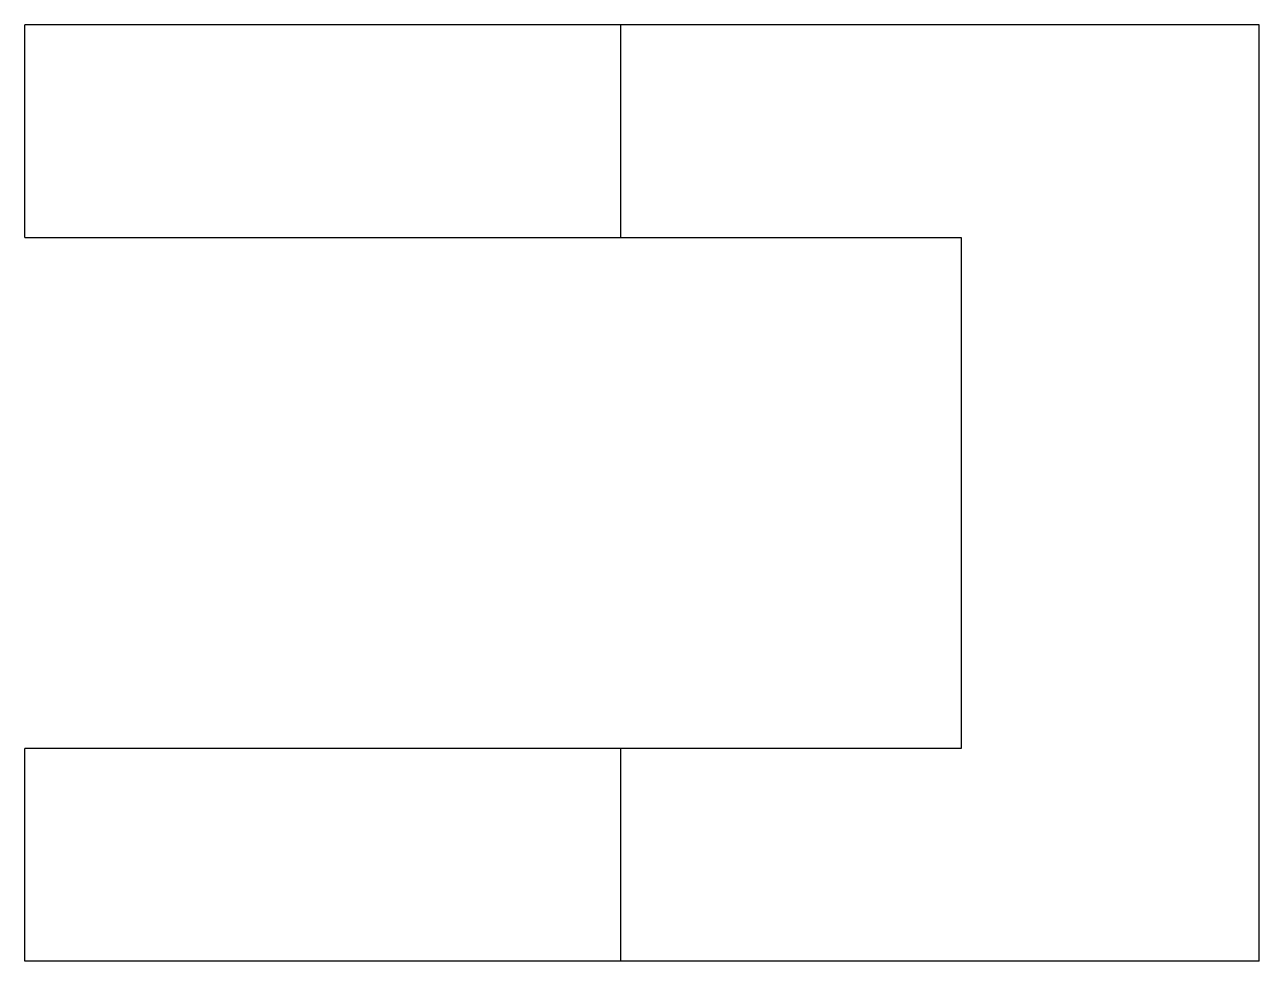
# Model space of a CAD drawing. Header units: metres. Extents: x -2 to 27, y -22 to 0.
import ezdxf

# ---------------------------------------------------------------- set-up
doc = ezdxf.new("R2010")
doc.units = ezdxf.units.M

msp = doc.modelspace()

# ---------------------------------------------------------------- linework, layer by layer
for points in [[(-2, -5), (-2, -4.9), (-2, -4.8), (-2, -4.7), (-2, -4.6), (-2, -4.5), (-2, -4.4), (-2, -4.3), (-2, -4.2), (-2, -4.1), (-2, -4), (-2, -3.9), (-2, -3.8), (-2, -3.7), (-2, -3.6), (-2, -3.5), (-2, -3.4), (-2, -3.3), (-2, -3.2), (-2, -3.1), (-2, -3), (-2, -2.9), (-2, -2.8), (-2, -2.7), (-2, -2.6), (-2, -2.5), (-2, -2.4), (-2, -2.3), (-2, -2.2), (-2, -2.1), (-2, -2), (-2, -1.9), (-2, -1.8), (-2, -1.7), (-2, -1.6), (-2, -1.5), (-2, -1.4), (-2, -1.3), (-2, -1.2), (-2, -1.1), (-2, -1), (-2, -0.9), (-2, -0.8), (-2, -0.7), (-2, -0.6), (-2, -0.5), (-2, -0.4), (-2, -0.3), (-2, -0.2), (-2, -0.1), (-2, 0)], [(12, 0), (11.951, 0), (11.902, 0), (11.853, 0), (11.762, 0), (11.617, 0), (11.472, 0), (11.327, 0), (11.107, 0), (10.873, 0), (10.64, 0), (10.384, 0), (10.074, 0), (9.763, 0), (9.453, 0), (9.099, 0), (8.727, 0), (8.356, 0), (7.978, 0), (7.564, 0), (7.149, 0), (6.735, 0), (6.308, 0), (5.872, 0), (5.436, 0), (5, 0), (4.564, 0), (4.128, 0), (3.692, 0), (3.265, 0), (2.851, 0), (2.436, 0), (2.022, 0), (1.644, 0), (1.273, 0), (0.901, 0), (0.547, 0), (0.237, 0), (-0.074, 0), (-0.384, 0), (-0.64, 0), (-0.873, 0), (-1.107, 0), (-1.327, 0), (-1.472, 0), (-1.617, 0), (-1.762, 0), (-1.853, 0), (-1.902, 0), (-1.951, 0), (-2, 0)], [(12, -5), (12, -4.9), (12, -4.8), (12, -4.7), (12, -4.6), (12, -4.5), (12, -4.4), (12, -4.3), (12, -4.2), (12, -4.1), (12, -4), (12, -3.9), (12, -3.8), (12, -3.7), (12, -3.6), (12, -3.5), (12, -3.4), (12, -3.3), (12, -3.2), (12, -3.1), (12, -3), (12, -2.9), (12, -2.8), (12, -2.7), (12, -2.6), (12, -2.5), (12, -2.4), (12, -2.3), (12, -2.2), (12, -2.1), (12, -2), (12, -1.9), (12, -1.8), (12, -1.7), (12, -1.6), (12, -1.5), (12, -1.4), (12, -1.3), (12, -1.2), (12, -1.1), (12, -1), (12, -0.9), (12, -0.8), (12, -0.7), (12, -0.6), (12, -0.5), (12, -0.4), (12, -0.3), (12, -0.2), (12, -0.1), (12, 0)], [(27, 0), (26.7, 0), (26.4, 0), (26.1, 0), (25.8, 0), (25.5, 0), (25.2, 0), (24.9, 0), (24.6, 0), (24.3, 0), (24, 0), (23.7, 0), (23.4, 0), (23.1, 0), (22.8, 0), (22.5, 0), (22.2, 0), (21.9, 0), (21.6, 0), (21.3, 0), (21, 0), (20.7, 0), (20.4, 0), (20.1, 0), (19.8, 0), (19.5, 0), (19.2, 0), (18.9, 0), (18.6, 0), (18.3, 0), (18, 0), (17.7, 0), (17.4, 0), (17.1, 0), (16.8, 0), (16.5, 0), (16.2, 0), (15.9, 0), (15.6, 0), (15.3, 0), (15, 0), (14.7, 0), (14.4, 0), (14.1, 0), (13.8, 0), (13.5, 0), (13.2, 0), (12.9, 0), (12.6, 0), (12.3, 0), (12, 0)], [(27, -22), (27, -21.56), (27, -21.12), (27, -20.68), (27, -20.24), (27, -19.8), (27, -19.36), (27, -18.92), (27, -18.48), (27, -18.04), (27, -17.6), (27, -17.16), (27, -16.72), (27, -16.28), (27, -15.84), (27, -15.4), (27, -14.96), (27, -14.52), (27, -14.08), (27, -13.64), (27, -13.2), (27, -12.76), (27, -12.32), (27, -11.88), (27, -11.44), (27, -11), (27, -10.56), (27, -10.12), (27, -9.68), (27, -9.24), (27, -8.8), (27, -8.36), (27, -7.92), (27, -7.48), (27, -7.04), (27, -6.6), (27, -6.16), (27, -5.72), (27, -5.28), (27, -4.84), (27, -4.4), (27, -3.96), (27, -3.52), (27, -3.08), (27, -2.64), (27, -2.2), (27, -1.76), (27, -1.32), (27, -0.88), (27, -0.44), (27, 0)], [(-2, -5), (-1.951, -5), (-1.902, -5), (-1.853, -5), (-1.762, -5), (-1.617, -5), (-1.472, -5), (-1.327, -5), (-1.107, -5), (-0.873, -5), (-0.64, -5), (-0.384, -5), (-0.074, -5), (0.237, -5), (0.547, -5), (0.901, -5), (1.273, -5), (1.644, -5), (2.022, -5), (2.436, -5), (2.851, -5), (3.265, -5), (3.692, -5), (4.128, -5), (4.564, -5), (5, -5), (5.436, -5), (5.872, -5), (6.308, -5), (6.735, -5), (7.149, -5), (7.564, -5), (7.978, -5), (8.356, -5), (8.727, -5), (9.099, -5), (9.453, -5), (9.763, -5), (10.074, -5), (10.384, -5), (10.64, -5), (10.873, -5), (11.107, -5), (11.327, -5), (11.472, -5), (11.617, -5), (11.762, -5), (11.853, -5), (11.902, -5), (11.951, -5), (12, -5)], [(12, -5), (12.16, -5), (12.32, -5), (12.48, -5), (12.64, -5), (12.8, -5), (12.96, -5), (13.12, -5), (13.28, -5), (13.44, -5), (13.6, -5), (13.76, -5), (13.92, -5), (14.08, -5), (14.24, -5), (14.4, -5), (14.56, -5), (14.72, -5), (14.88, -5), (15.04, -5), (15.2, -5), (15.36, -5), (15.52, -5), (15.68, -5), (15.84, -5), (16, -5), (16.16, -5), (16.32, -5), (16.48, -5), (16.64, -5), (16.8, -5), (16.96, -5), (17.12, -5), (17.28, -5), (17.44, -5), (17.6, -5), (17.76, -5), (17.92, -5), (18.08, -5), (18.24, -5), (18.4, -5), (18.56, -5), (18.72, -5), (18.88, -5), (19.04, -5), (19.2, -5), (19.36, -5), (19.52, -5), (19.68, -5), (19.84, -5), (20, -5)], [(20, -5), (20, -5.24), (20, -5.48), (20, -5.72), (20, -5.96), (20, -6.2), (20, -6.44), (20, -6.68), (20, -6.92), (20, -7.16), (20, -7.4), (20, -7.64), (20, -7.88), (20, -8.12), (20, -8.36), (20, -8.6), (20, -8.84), (20, -9.08), (20, -9.32), (20, -9.56), (20, -9.8), (20, -10.04), (20, -10.28), (20, -10.52), (20, -10.76), (20, -11), (20, -11.24), (20, -11.48), (20, -11.72), (20, -11.96), (20, -12.2), (20, -12.44), (20, -12.68), (20, -12.92), (20, -13.16), (20, -13.4), (20, -13.64), (20, -13.88), (20, -14.12), (20, -14.36), (20, -14.6), (20, -14.84), (20, -15.08), (20, -15.32), (20, -15.56), (20, -15.8), (20, -16.04), (20, -16.28), (20, -16.52), (20, -16.76), (20, -17)], [(12, -17), (11.951, -17), (11.902, -17), (11.853, -17), (11.762, -17), (11.617, -17), (11.472, -17), (11.327, -17), (11.107, -17), (10.873, -17), (10.64, -17), (10.384, -17), (10.074, -17), (9.763, -17), (9.453, -17), (9.099, -17), (8.727, -17), (8.356, -17), (7.978, -17), (7.564, -17), (7.149, -17), (6.735, -17), (6.308, -17), (5.872, -17), (5.436, -17), (5, -17), (4.564, -17), (4.128, -17), (3.692, -17), (3.265, -17), (2.851, -17), (2.436, -17), (2.022, -17), (1.644, -17), (1.273, -17), (0.901, -17), (0.547, -17), (0.237, -17), (-0.074, -17), (-0.384, -17), (-0.64, -17), (-0.873, -17), (-1.107, -17), (-1.327, -17), (-1.472, -17), (-1.617, -17), (-1.762, -17), (-1.853, -17), (-1.902, -17), (-1.951, -17), (-2, -17)], [(-2, -22), (-2, -21.9), (-2, -21.8), (-2, -21.7), (-2, -21.6), (-2, -21.5), (-2, -21.4), (-2, -21.3), (-2, -21.2), (-2, -21.1), (-2, -21), (-2, -20.9), (-2, -20.8), (-2, -20.7), (-2, -20.6), (-2, -20.5), (-2, -20.4), (-2, -20.3), (-2, -20.2), (-2, -20.1), (-2, -20), (-2, -19.9), (-2, -19.8), (-2, -19.7), (-2, -19.6), (-2, -19.5), (-2, -19.4), (-2, -19.3), (-2, -19.2), (-2, -19.1), (-2, -19), (-2, -18.9), (-2, -18.8), (-2, -18.7), (-2, -18.6), (-2, -18.5), (-2, -18.4), (-2, -18.3), (-2, -18.2), (-2, -18.1), (-2, -18), (-2, -17.9), (-2, -17.8), (-2, -17.7), (-2, -17.6), (-2, -17.5), (-2, -17.4), (-2, -17.3), (-2, -17.2), (-2, -17.1), (-2, -17)], [(20, -17), (19.84, -17), (19.68, -17), (19.52, -17), (19.36, -17), (19.2, -17), (19.04, -17), (18.88, -17), (18.72, -17), (18.56, -17), (18.4, -17), (18.24, -17), (18.08, -17), (17.92, -17), (17.76, -17), (17.6, -17), (17.44, -17), (17.28, -17), (17.12, -17), (16.96, -17), (16.8, -17), (16.64, -17), (16.48, -17), (16.32, -17), (16.16, -17), (16, -17), (15.84, -17), (15.68, -17), (15.52, -17), (15.36, -17), (15.2, -17), (15.04, -17), (14.88, -17), (14.72, -17), (14.56, -17), (14.4, -17), (14.24, -17), (14.08, -17), (13.92, -17), (13.76, -17), (13.6, -17), (13.44, -17), (13.28, -17), (13.12, -17), (12.96, -17), (12.8, -17), (12.64, -17), (12.48, -17), (12.32, -17), (12.16, -17), (12, -17)], [(12, -22), (12, -21.9), (12, -21.8), (12, -21.7), (12, -21.6), (12, -21.5), (12, -21.4), (12, -21.3), (12, -21.2), (12, -21.1), (12, -21), (12, -20.9), (12, -20.8), (12, -20.7), (12, -20.6), (12, -20.5), (12, -20.4), (12, -20.3), (12, -20.2), (12, -20.1), (12, -20), (12, -19.9), (12, -19.8), (12, -19.7), (12, -19.6), (12, -19.5), (12, -19.4), (12, -19.3), (12, -19.2), (12, -19.1), (12, -19), (12, -18.9), (12, -18.8), (12, -18.7), (12, -18.6), (12, -18.5), (12, -18.4), (12, -18.3), (12, -18.2), (12, -18.1), (12, -18), (12, -17.9), (12, -17.8), (12, -17.7), (12, -17.6), (12, -17.5), (12, -17.4), (12, -17.3), (12, -17.2), (12, -17.1), (12, -17)], [(12, -22), (11.951, -22), (11.902, -22), (11.853, -22), (11.762, -22), (11.617, -22), (11.472, -22), (11.327, -22), (11.107, -22), (10.873, -22), (10.64, -22), (10.384, -22), (10.074, -22), (9.763, -22), (9.453, -22), (9.099, -22), (8.727, -22), (8.356, -22), (7.978, -22), (7.564, -22), (7.149, -22), (6.735, -22), (6.308, -22), (5.872, -22), (5.436, -22), (5, -22), (4.564, -22), (4.128, -22), (3.692, -22), (3.265, -22), (2.851, -22), (2.436, -22), (2.022, -22), (1.644, -22), (1.273, -22), (0.901, -22), (0.547, -22), (0.237, -22), (-0.074, -22), (-0.384, -22), (-0.64, -22), (-0.873, -22), (-1.107, -22), (-1.327, -22), (-1.472, -22), (-1.617, -22), (-1.762, -22), (-1.853, -22), (-1.902, -22), (-1.951, -22), (-2, -22)], [(27, -22), (26.7, -22), (26.4, -22), (26.1, -22), (25.8, -22), (25.5, -22), (25.2, -22), (24.9, -22), (24.6, -22), (24.3, -22), (24, -22), (23.7, -22), (23.4, -22), (23.1, -22), (22.8, -22), (22.5, -22), (22.2, -22), (21.9, -22), (21.6, -22), (21.3, -22), (21, -22), (20.7, -22), (20.4, -22), (20.1, -22), (19.8, -22), (19.5, -22), (19.2, -22), (18.9, -22), (18.6, -22), (18.3, -22), (18, -22), (17.7, -22), (17.4, -22), (17.1, -22), (16.8, -22), (16.5, -22), (16.2, -22), (15.9, -22), (15.6, -22), (15.3, -22), (15, -22), (14.7, -22), (14.4, -22), (14.1, -22), (13.8, -22), (13.5, -22), (13.2, -22), (12.9, -22), (12.6, -22), (12.3, -22), (12, -22)]]:
    msp.add_lwpolyline(points)

doc.saveas('drawing.dxf')
